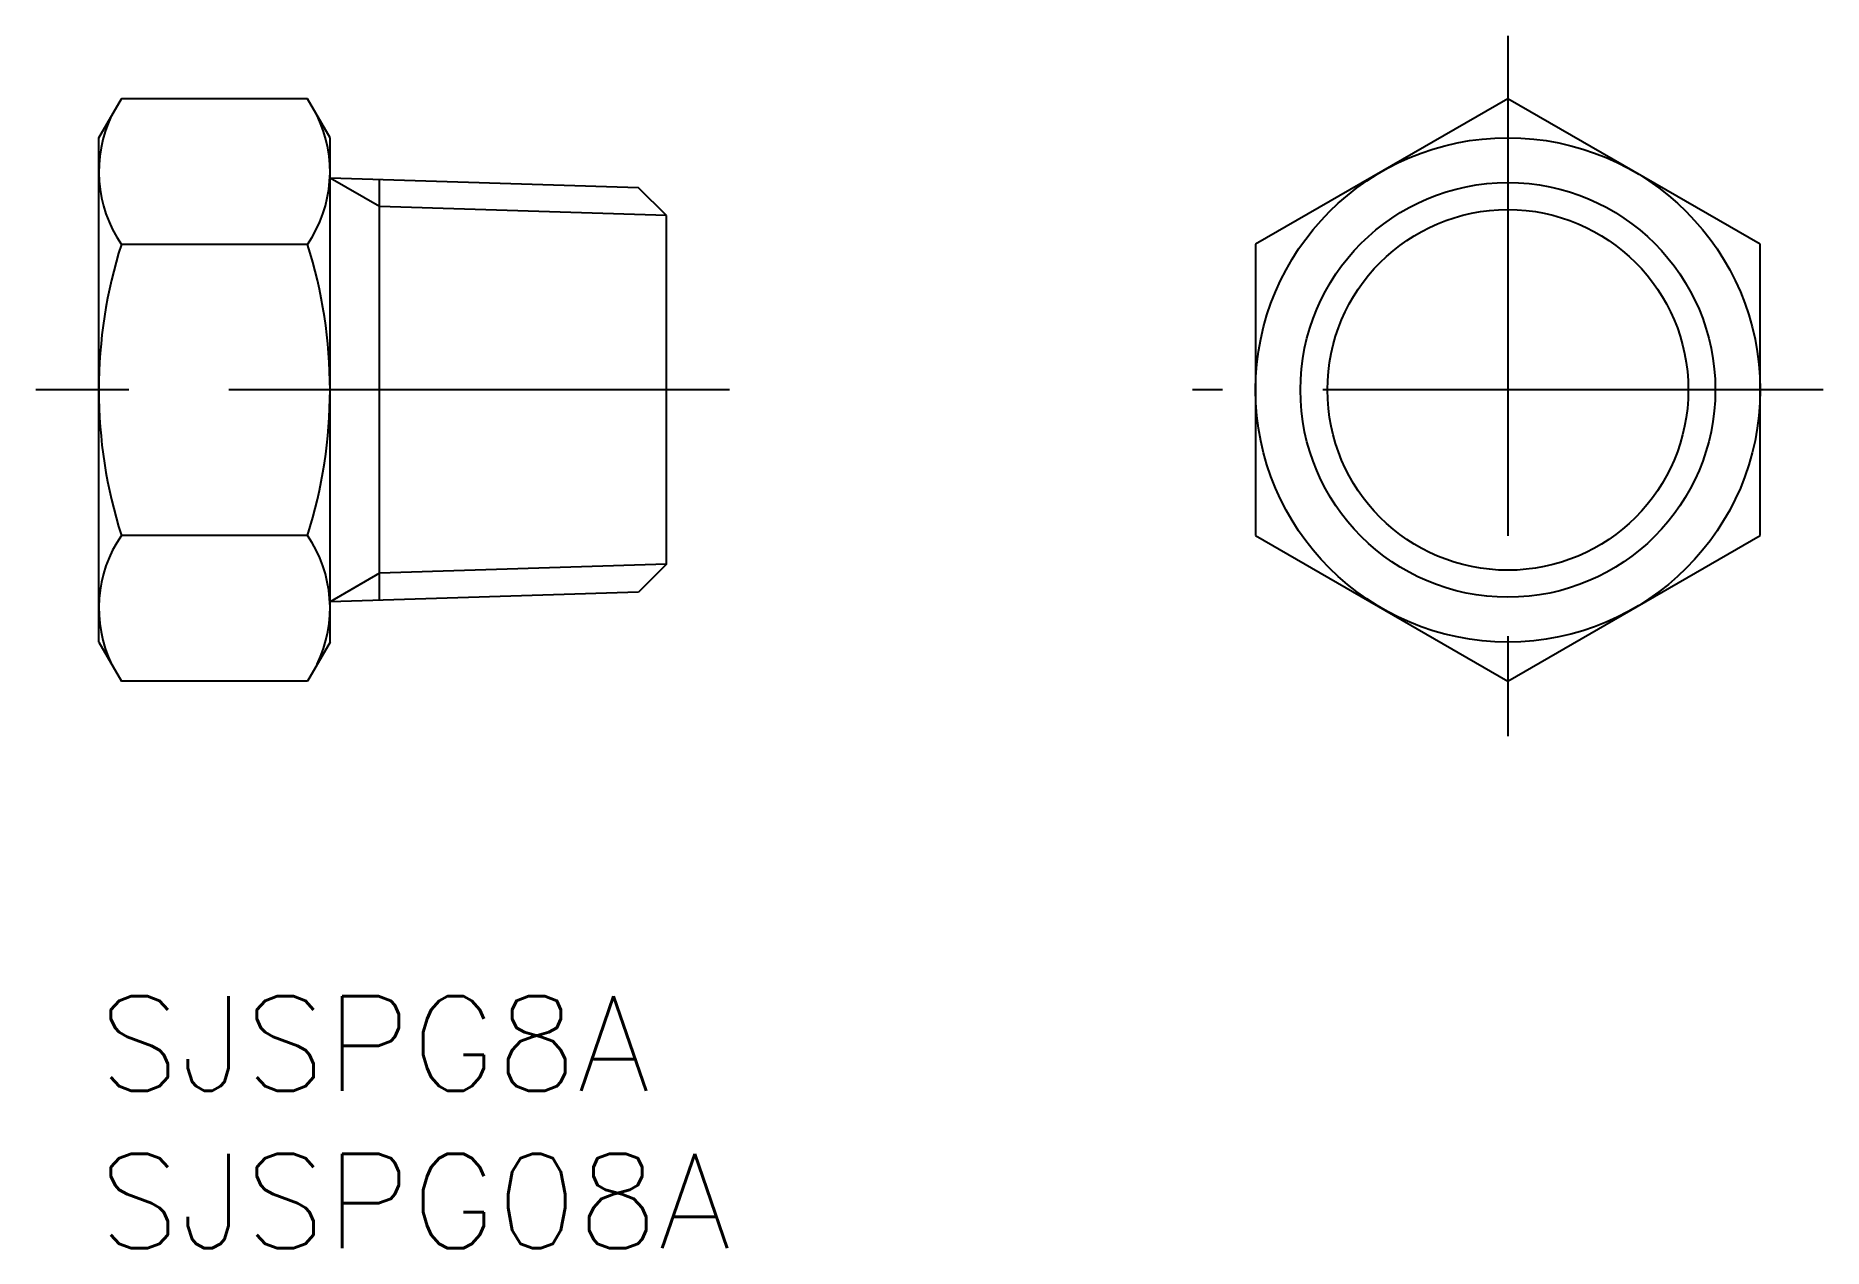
# Model space of a CAD drawing. Extents: x -2 to 54.7, y -8 to 30.5.
import ezdxf

# ---------------------------------------------------------------- set-up
doc = ezdxf.new("R2010")
doc.units = 0
doc.header["$LTSCALE"] = 0.5
doc.linetypes.add('CENTER', pattern=[50.8, 31.75, -6.35, 6.35, -6.35])
for name, color, linetype in [('MSM_CENTER', 1, 'CENTER'), ('MSM_CONTINUOUS', 7, 'CONTINUOUS'), ('MSM_NARROW', 5, 'CONTINUOUS'), ('MSM_PART_NUMBER', 7, 'CONTINUOUS')]:
    doc.layers.add(name, color=color, linetype=linetype)
doc.styles.get("Standard").update_dxf_attribs({"font": 'txt.shx', "height": 3, "bigfont": 'bigfont.shx'})

# ---------------------------------------------------------------- blocks, each defined once
blk = doc.blocks.new('*U2')
at = {"layer": 'MSM_PART_NUMBER'}
blk.add_text('SJSPG8A', height=3, dxfattribs=at).set_placement((0, -3))
blk = doc.blocks.new('*U3')
at = {"layer": 'MSM_PART_NUMBER'}
blk.add_text('SJSPG08A', height=3, dxfattribs=at).set_placement((0, -8))

msp = doc.modelspace()

# ---------------------------------------------------------------- linework, layer by layer
at = {"layer": 'MSM_CENTER'}
for p, q in [((44.69, 30.48), (44.69, 8)), ((20, 19.24), (-2, 19.24)), ((54.692, 19.24), (34.688, 19.24))]:
    msp.add_line(p, q, dxfattribs=at)
at = {"layer": 'MSM_CONTINUOUS'}
for p, q in [((0, 27.242), (0.715, 28.48)), ((6.619, 28.48), (0.715, 28.48)), ((7.333, 27.242), (6.619, 28.48)), ((44.69, 28.48), (36.688, 23.86)), ((52.692, 23.86), (44.69, 28.48)), ((0, 11.238), (0, 27.242)), ((7.333, 11.238), (7.333, 27.242)), ((17.116, 25.658), (7.333, 25.964)), ((18, 24.775), (17.116, 25.658)), ((18, 13.705), (18, 24.775)), ((6.619, 23.859), (0.715, 23.859)), ((36.688, 23.86), (36.688, 14.62)), ((52.692, 14.62), (52.692, 23.86)), ((6.619, 14.621), (0.715, 14.621)), ((36.688, 14.62), (44.69, 10)), ((44.69, 10), (52.692, 14.62)), ((18, 13.705), (17.116, 12.822)), ((17.116, 12.822), (7.333, 12.516)), ((0, 11.238), (0.715, 10)), ((7.333, 11.238), (6.619, 10)), ((6.619, 10), (0.715, 10))]:
    msp.add_line(p, q, dxfattribs=at)
for radius in [8.002, 6.579]:
    msp.add_circle((44.69, 19.24), radius, dxfattribs=at)
for centre, radius, start, end in [((4.089, 26.168), 4.089, 145.6158, 145.8012), ((4.089, 26.168), 4.089, 154.1988, 214.3842), ((3.244, 26.168), 4.089, 325.6158, 25.8012), ((15.285, 19.24), 15.285, 162.412, 197.588), ((-7.952, 19.24), 15.285, 342.412, 17.588), ((4.089, 12.312), 4.089, 145.6158, 205.8012), ((3.244, 12.312), 4.089, 334.1988, 34.3842)]:
    msp.add_arc(centre, radius, start, end, dxfattribs=at)
at = {"layer": 'MSM_NARROW'}
for p, q in [((8.901, 25.059), (7.333, 25.964)), ((8.901, 12.565), (8.901, 25.915)), ((18, 24.775), (8.901, 25.059)), ((18, 13.705), (8.901, 13.421)), ((8.901, 13.421), (7.333, 12.516))]:
    msp.add_line(p, q, dxfattribs=at)
msp.add_circle((44.69, 19.24), 5.723, dxfattribs=at)

# ---------------------------------------------------------------- block references
at = {"layer": 'MSM_CONTINUOUS'}
for name in ['*U2', '*U3']:
    msp.add_blockref(name, (0, 0), dxfattribs=at)

doc.saveas('drawing.dxf')
